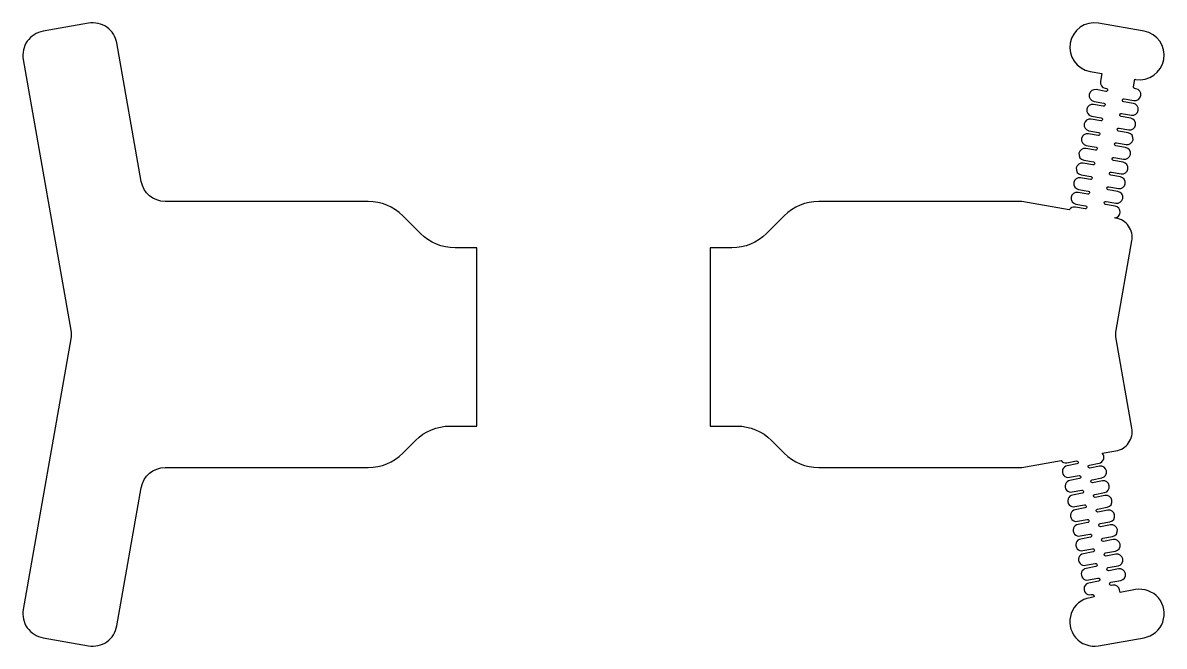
# Model space of a CAD drawing. Header units: inches. Extents: x 0 to 117, y 0 to 64.
import ezdxf

# ---------------------------------------------------------------- set-up
doc = ezdxf.new("R2010")
doc.units = ezdxf.units.IN
doc.header["$MEASUREMENT"] = 0
doc.layers.add('gnd', color=7, linetype='Continuous', true_color=0x7992d7)

msp = doc.modelspace()

# ---------------------------------------------------------------- linework, layer by layer
at = {"layer": 'gnd'}
for points in [[(0.04, 60), (4.92, 32.31, -0.087489), (4.92, 31.44), (0.04, 3.75, 0.414214), (2.07, 0.86), (6.72, 0.04, 0.414214), (9.62, 2.07), (12.11, 16.21, -0.36397), (14.57, 18.27), (35.33, 18.27, 0.198912), (38.87, 19.74), (40.17, 21.04, -0.198912), (43.71, 22.51), (46.43, 22.51), (46.43, 40.74), (44.21, 40.74, -0.198912), (40.68, 42.2), (38.87, 44.01, 0.198912), (35.33, 45.48), (14.57, 45.48, -0.36397), (12.11, 47.54), (9.62, 61.69, 0.414214), (6.72, 63.71), (2.07, 62.89, 0.414214)], [(70.32, 22.51), (73.04, 22.51, -0.198912), (76.58, 21.04), (77.88, 19.74, 0.198912), (81.42, 18.27), (102.18, 18.27), (106.21, 18.98, 0.273475), (106.78, 18.76), (107.77, 18.94, -1.04812), (107.83, 18.64), (106.83, 18.46, 1.007008), (107.06, 17.27), (108.05, 17.44, -1.04812), (108.1, 17.14), (107.11, 16.96, 1.007008), (107.34, 15.77), (108.32, 15.95, -1.04812), (108.38, 15.64), (107.39, 15.46, 1.007008), (107.61, 14.27), (108.6, 14.45, -1.04812), (108.65, 14.14), (107.66, 13.96, 1.007008), (107.89, 12.77), (108.88, 12.95, -1.04812), (108.93, 12.64), (107.94, 12.46, 1.007008), (108.17, 11.27), (109.15, 11.45, -1.04812), (109.21, 11.14), (108.22, 10.96, 1.007008), (108.44, 9.77), (109.43, 9.95, -1.04812), (109.48, 9.64), (108.49, 9.46, 1.007008), (108.72, 8.27), (109.71, 8.45, -1.04812), (109.76, 8.15), (108.77, 7.96, 1.007008), (109, 6.77), (109.98, 6.95, -1.04812), (110.04, 6.65), (109.05, 6.46, 1.007054), (109.27, 5.27), (109.38, 5.29, -0.43796), (109.57, 5.16), (109.59, 5.04), (109.17, 4.96, 1), (110.03, 0.04), (114.69, 0.86, 1), (113.82, 5.78), (112.24, 5.5), (112.19, 5.76, 0.40739), (111.5, 6.25), (111.35, 6.22, -1.009065), (111.31, 6.53), (112.31, 6.71, 0.995337), (112.08, 7.91), (111.08, 7.72, -1.009122), (111.04, 8.03), (112.03, 8.21, 0.995337), (111.81, 9.41), (110.8, 9.22, -1.009133), (110.76, 9.53), (111.76, 9.71, 0.995337), (111.53, 10.91), (110.53, 10.72, -1.009133), (110.49, 11.03), (111.48, 11.21, 0.995337), (111.25, 12.41), (110.25, 12.22, -1.009122), (110.21, 12.53), (111.21, 12.71, 0.995337), (110.98, 13.9), (109.98, 13.72, -1.009122), (109.93, 14.02), (110.93, 14.21, 0.995337), (110.7, 15.4), (109.7, 15.22, -1.009133), (109.66, 15.52), (110.65, 15.71, 0.995337), (110.43, 16.9), (109.43, 16.72, -1.009122), (109.38, 17.02), (110.38, 17.21, 0.995337), (110.15, 18.4), (109.15, 18.22, -1.009122), (109.11, 18.52), (110.1, 18.71, 0.596284), (110.42, 19.73), (111.82, 19.97, 0.414214), (113.45, 22.29), (111.83, 31.44, -0.087489), (111.83, 32.31), (113.45, 41.46, 0.414214), (111.82, 43.78), (111.72, 43.8, 0.863404), (111.75, 45), (110.76, 45.17, -1.05106), (110.82, 45.48), (111.81, 45.3, 0.999416), (112.02, 46.5), (111.03, 46.68, -1.05106), (111.08, 46.98), (112.07, 46.8, 0.999416), (112.28, 48), (111.29, 48.18, -1.05106), (111.35, 48.48), (112.34, 48.3, 0.999416), (112.55, 49.5), (111.56, 49.68, -1.05106), (111.61, 49.98), (112.6, 49.81, 0.999416), (112.81, 51), (111.82, 51.18, -1.05106), (111.87, 51.48), (112.87, 51.31, 0.999416), (113.08, 52.5), (112.09, 52.68, -1.05106), (112.14, 52.98), (113.13, 52.81, 0.999416), (113.34, 54), (112.35, 54.18, -1.05106), (112.4, 54.48), (113.4, 54.31, 0.999416), (113.61, 55.51), (112.61, 55.68, -1.05106), (112.67, 55.98), (113.66, 55.81, 0.999416), (113.87, 57.01), (113.76, 57.03, -0.440329), (113.62, 57.22), (113.76, 57.98), (113.82, 57.97, 1), (114.69, 62.89), (110.03, 63.71, 1), (109.17, 58.79), (110.37, 58.58), (110.23, 57.77, 0.413498), (110.72, 57.06), (110.84, 57.04, -1.053172), (110.79, 56.74), (109.8, 56.92, 0.99966), (109.58, 55.72), (110.58, 55.54, -1.053452), (110.52, 55.24), (109.53, 55.41, 0.99966), (109.32, 54.22), (110.31, 54.04, -1.053452), (110.26, 53.74), (109.27, 53.91, 0.99966), (109.06, 52.72), (110.05, 52.54, -1.053452), (109.99, 52.24), (109, 52.41, 0.99966), (108.79, 51.22), (109.78, 51.04, -1.053452), (109.73, 50.74), (108.74, 50.91, 0.99966), (108.53, 49.71), (109.52, 49.54, -1.053452), (109.46, 49.24), (108.47, 49.41, 0.99966), (108.26, 48.21), (109.25, 48.04, -1.053452), (109.2, 47.74), (108.21, 47.91, 0.99966), (108, 46.71), (108.99, 46.54, -1.053452), (108.94, 46.23), (107.94, 46.41, 0.99966), (107.73, 45.21), (108.72, 45.04, -1.053452), (108.67, 44.73), (107.68, 44.91, 0.312059), (107.05, 44.62), (102.18, 45.48, -0.000468), (102.18, 45.48), (81.42, 45.48, 0.198912), (77.88, 44.01), (76.07, 42.2, -0.198912), (72.54, 40.74), (70.32, 40.74)]]:
    msp.add_lwpolyline(points, format="xyb", close=True, dxfattribs=at)

doc.saveas('drawing.dxf')
